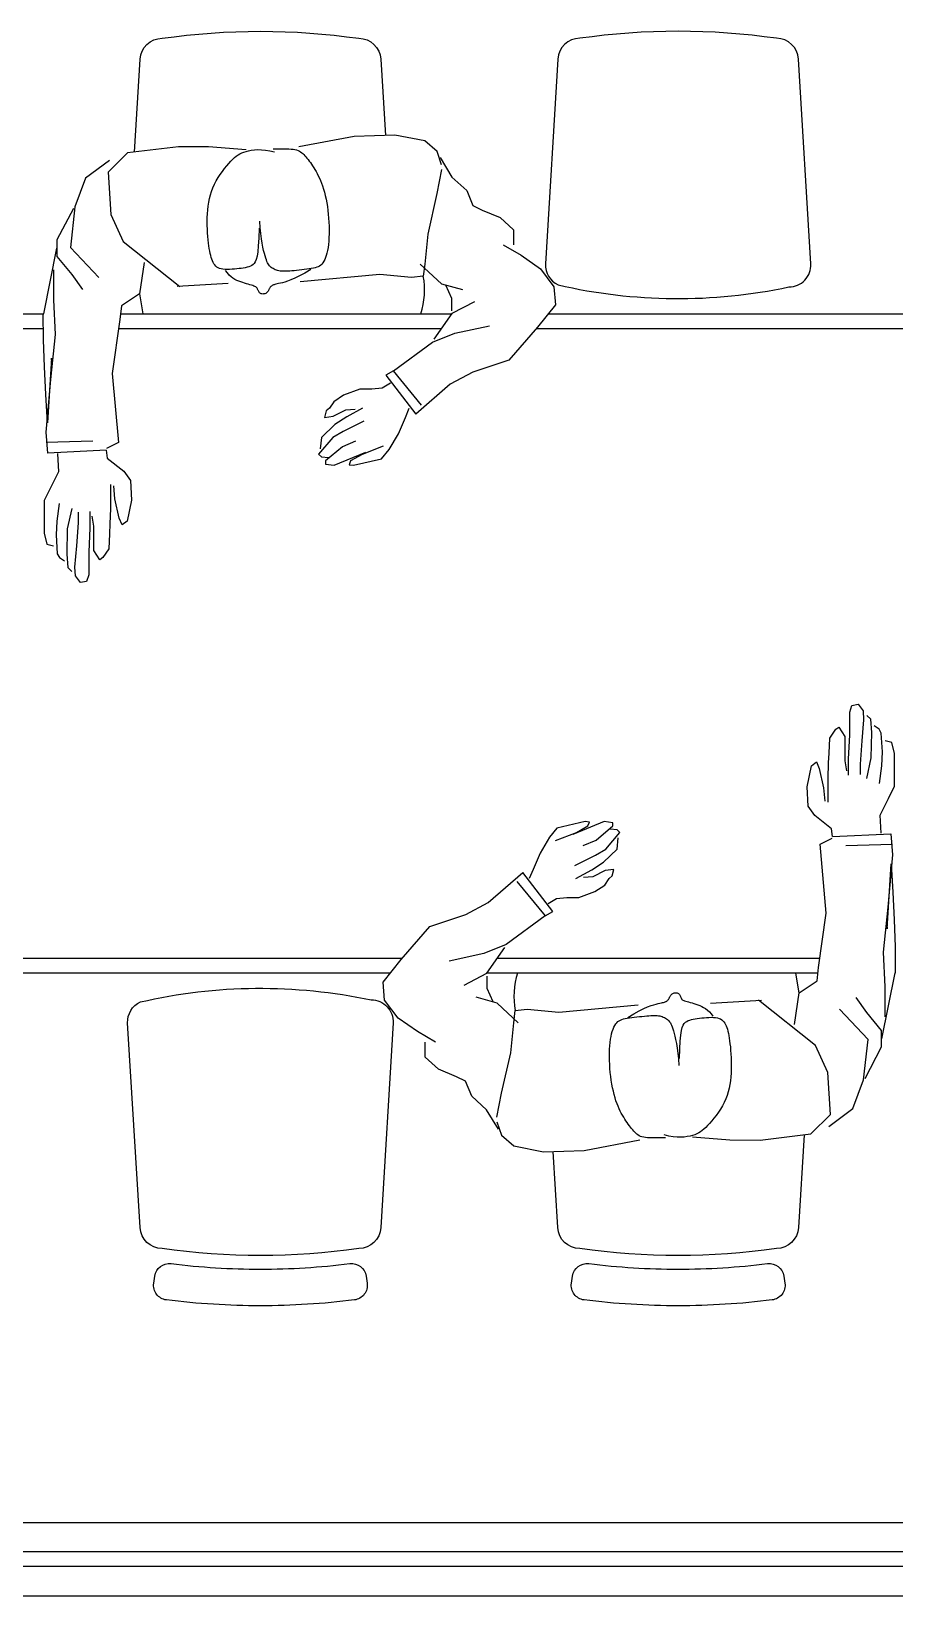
# Model space of a CAD drawing. Header units: millimetres. Extents: x 7034 to 7235, y -465 to -380.
# Drawn here: x 7092.106 to 7093.285, y -390.547 to -388.411 of the extents above; entities that cross this region are included whole.
import ezdxf

# ---------------------------------------------------------------- set-up
doc = ezdxf.new("R2010")
doc.units = ezdxf.units.MM
doc.header["$LTSCALE"] = 0.005
doc.layers.add('0-LAYOUT', color=250, linetype='Continuous', lineweight=25)
for name, color, linetype in [('ARQ_ESQUADRIA', 5, 'Continuous'), ('ARQ_MOBILIARIO 2', 252, 'Continuous'), ('JANELA', 10, 'Continuous')]:
    doc.layers.add(name, color=color, linetype=linetype)

msp = doc.modelspace()

# ---------------------------------------------------------------- linework, layer by layer
at = {"layer": '0-LAYOUT', "linetype": 'ByBlock'}
for points in [[(7092.2472, -388.5761), (7092.2549, -388.4494, -0.399285), (7092.2848, -388.4209, -0.071734), (7092.5533, -388.4209, -0.399285), (7092.5833, -388.4494), (7092.5896, -388.5534)], [(7093.161, -389.9177), (7093.1533, -390.0444, -0.399285), (7093.1234, -390.0728, -0.071734), (7092.8549, -390.0728, -0.399285), (7092.8249, -390.0444), (7092.8186, -389.9404)]]:
    msp.add_lwpolyline(points, format="xyb", dxfattribs=at)
for points in [[(7092.8549, -388.4209, 0.399285), (7092.8249, -388.4494), (7092.808, -388.7288, 0.305593), (7092.8253, -388.7575, 0.109362), (7093.1403, -388.7603, 0.429301), (7093.1703, -388.7288), (7093.1533, -388.4494, 0.399285), (7093.1234, -388.4209, 0.071734)], [(7092.2848, -390.0728, -0.399285), (7092.2549, -390.0444), (7092.2379, -389.765, -0.305593), (7092.2552, -389.7363, -0.109362), (7092.5702, -389.7335, -0.429301), (7092.6002, -389.765), (7092.5833, -390.0444, -0.399285), (7092.5533, -390.0728, -0.071734)], [(7092.4191, -390.1011, 0.030867), (7092.541, -390.0935, -0.408428), (7092.5633, -390.1105), (7092.5647, -390.1204, -0.419966), (7092.5474, -390.1431, -0.030916), (7092.4191, -390.1511, -0.030916), (7092.2908, -390.1431, -0.419966), (7092.2734, -390.1204), (7092.2749, -390.1105, -0.408428), (7092.2971, -390.0935, 0.030867)], [(7092.9891, -390.1011, 0.030867), (7093.1111, -390.0935, -0.408428), (7093.1333, -390.1105), (7093.1348, -390.1204, -0.419966), (7093.1174, -390.1431, -0.030916), (7092.9891, -390.1511, -0.030916), (7092.8608, -390.1431, -0.419966), (7092.8435, -390.1204), (7092.8449, -390.1105, -0.408428), (7092.8672, -390.0935, 0.030867)]]:
    msp.add_lwpolyline(points, format="xyb", close=True, dxfattribs=at)
for points in [[(7091.479, -388.9064), (7091.479, -388.8469), (7091.529, -388.7969), (7092.1233, -388.7969)], [(7092.2282, -388.7969), (7092.6802, -388.7969)], [(7092.8118, -388.7969), (7093.9125, -388.7969)], [(7091.4992, -388.9061), (7091.499, -388.8552), (7091.5373, -388.8169), (7092.123, -388.8169)], [(7092.2256, -388.8169), (7092.6662, -388.8169)], [(7092.7957, -388.8169), (7093.9209, -388.8169)], [(7092.6125, -389.6769), (7092.0575, -389.6769)], [(7093.1826, -389.6769), (7092.742, -389.6769)], [(7092.5964, -389.6969), (7092.0689, -389.6969)], [(7093.18, -389.6969), (7092.728, -389.6969)]]:
    msp.add_lwpolyline(points, dxfattribs=at)
at = {"layer": 'ARQ_ESQUADRIA'}
for p, q in [((7095.0493, -390.4869), (7090.7293, -390.4869)), ((7095.0493, -390.5069), (7090.7293, -390.5069))]:
    msp.add_line(p, q, dxfattribs=at)
at = {"layer": 'ARQ_MOBILIARIO 2', "linetype": 'Continuous'}
for p, q in [((7092.3073, -388.569), (7092.2379, -388.5772)), ((7092.3484, -388.569), (7092.3073, -388.569)), ((7092.3996, -388.5733), (7092.3484, -388.569)), ((7092.5471, -388.5549), (7092.4714, -388.5691)), ((7092.6027, -388.5529), (7092.5471, -388.5549)), ((7092.6435, -388.5609), (7092.6027, -388.5529)), ((7092.6601, -388.5755), (7092.6435, -388.5609)), ((7092.2133, -388.5875), (7092.1805, -388.612)), ((7092.2379, -388.5772), (7092.2112, -388.6037)), ((7092.3732, -388.595), (7092.3761, -388.5916)), ((7092.3761, -388.5916), (7092.3789, -388.5886)), ((7092.3789, -388.5886), (7092.3814, -388.586)), ((7092.3814, -388.586), (7092.3838, -388.5837)), ((7092.3838, -388.5837), (7092.3862, -388.5818)), ((7092.3862, -388.5818), (7092.3885, -388.58)), ((7092.3885, -388.58), (7092.3909, -388.5786)), ((7092.3909, -388.5786), (7092.3935, -388.5773)), ((7092.3935, -388.5773), (7092.3963, -388.5762)), ((7092.3963, -388.5762), (7092.3994, -388.5752)), ((7092.3994, -388.5752), (7092.4028, -388.5743)), ((7092.4028, -388.5743), (7092.4066, -388.5736)), ((7092.4066, -388.5736), (7092.4108, -388.573)), ((7092.4108, -388.573), (7092.4154, -388.5728)), ((7092.4154, -388.5728), (7092.4205, -388.5729)), ((7092.4205, -388.5729), (7092.426, -388.5734)), ((7092.426, -388.5734), (7092.4319, -388.5743)), ((7092.4319, -388.5743), (7092.4383, -388.5758)), ((7092.4365, -388.5718), (7092.4416, -388.5718)), ((7092.4416, -388.5718), (7092.4462, -388.5718)), ((7092.4462, -388.5718), (7092.4505, -388.5718)), ((7092.4505, -388.5718), (7092.4543, -388.5718)), ((7092.4543, -388.5718), (7092.4577, -388.5719)), ((7092.4577, -388.5719), (7092.4609, -388.5721)), ((7092.4609, -388.5721), (7092.4637, -388.5723)), ((7092.4637, -388.5723), (7092.4662, -388.5727)), ((7092.4662, -388.5727), (7092.4684, -388.5733)), ((7092.4684, -388.5733), (7092.4704, -388.574)), ((7092.4704, -388.574), (7092.4722, -388.5748)), ((7092.4722, -388.5748), (7092.4739, -388.5758)), ((7092.4739, -388.5758), (7092.4754, -388.577)), ((7092.4754, -388.577), (7092.4769, -388.5782)), ((7092.4769, -388.5782), (7092.4783, -388.5796)), ((7092.4783, -388.5796), (7092.4797, -388.5811)), ((7092.4797, -388.5811), (7092.4812, -388.5828)), ((7092.4812, -388.5828), (7092.4826, -388.5845)), ((7092.4826, -388.5845), (7092.4841, -388.5864)), ((7092.4841, -388.5864), (7092.4856, -388.5884)), ((7092.4856, -388.5884), (7092.4872, -388.5905)), ((7092.4872, -388.5905), (7092.4887, -388.5927)), ((7092.6663, -388.5937), (7092.6601, -388.5755)), ((7092.6642, -388.5837), (7092.6804, -388.6103)), ((7092.1805, -388.612), (7092.1659, -388.651)), ((7092.2112, -388.6037), (7092.215, -388.6613)), ((7092.3587, -388.6156), (7092.3614, -388.6111)), ((7092.3614, -388.6111), (7092.3642, -388.6067)), ((7092.3642, -388.6067), (7092.3672, -388.6026)), ((7092.3672, -388.6026), (7092.3702, -388.5986)), ((7092.3702, -388.5986), (7092.3732, -388.595)), ((7092.4887, -388.5927), (7092.4903, -388.595)), ((7092.4903, -388.595), (7092.4919, -388.5975)), ((7092.4919, -388.5975), (7092.4934, -388.6)), ((7092.4934, -388.6), (7092.495, -388.6026)), ((7092.495, -388.6026), (7092.4966, -388.6054)), ((7092.4966, -388.6054), (7092.4981, -388.6084)), ((7092.4981, -388.6084), (7092.4996, -388.6116)), ((7092.4996, -388.6116), (7092.5011, -388.6149)), ((7092.6663, -388.6), (7092.66, -388.6328)), ((7092.6804, -388.6103), (7092.7008, -388.6288)), ((7092.3496, -388.6397), (7092.3508, -388.6347)), ((7092.3508, -388.6347), (7092.3524, -388.6298)), ((7092.3524, -388.6298), (7092.3542, -388.625)), ((7092.3542, -388.625), (7092.3563, -388.6202)), ((7092.3563, -388.6202), (7092.3587, -388.6156)), ((7092.5011, -388.6149), (7092.5025, -388.6185)), ((7092.5025, -388.6185), (7092.5039, -388.6224)), ((7092.5039, -388.6224), (7092.5052, -388.6266)), ((7092.5052, -388.6266), (7092.5064, -388.6309)), ((7092.5064, -388.6309), (7092.5076, -388.6356)), ((7092.66, -388.6328), (7092.6476, -388.6881)), ((7092.7008, -388.6288), (7092.7091, -388.6493)), ((7092.1639, -388.653), (7092.1414, -388.696)), ((7092.1659, -388.651), (7092.1597, -388.7063)), ((7092.3468, -388.6603), (7092.3472, -388.655)), ((7092.3472, -388.655), (7092.3477, -388.6498)), ((7092.3477, -388.6498), (7092.3485, -388.6447)), ((7092.3485, -388.6447), (7092.3496, -388.6397)), ((7092.5076, -388.6356), (7092.5086, -388.6404)), ((7092.5086, -388.6404), (7092.5096, -388.6454)), ((7092.5096, -388.6454), (7092.5104, -388.6505)), ((7092.5104, -388.6505), (7092.5111, -388.6558)), ((7092.5111, -388.6558), (7092.5117, -388.6611)), ((7092.7091, -388.6493), (7092.7215, -388.6553)), ((7092.7215, -388.6553), (7092.7461, -388.6656)), ((7092.215, -388.6613), (7092.2316, -388.6981)), ((7092.3465, -388.6656), (7092.3468, -388.6603)), ((7092.3465, -388.6709), (7092.3465, -388.6656)), ((7092.3465, -388.6762), (7092.3465, -388.6709)), ((7092.3467, -388.6814), (7092.3465, -388.6762)), ((7092.4189, -388.6796), (7092.4182, -388.6707)), ((7092.5117, -388.6611), (7092.5122, -388.6665)), ((7092.5122, -388.6665), (7092.5125, -388.6719)), ((7092.5125, -388.6719), (7092.5127, -388.6773)), ((7092.5127, -388.6773), (7092.5128, -388.6826)), ((7092.7461, -388.6656), (7092.7644, -388.6821)), ((7092.1414, -388.696), (7092.1414, -388.7185)), ((7092.2316, -388.6981), (7092.3093, -388.7597)), ((7092.347, -388.6864), (7092.3467, -388.6814)), ((7092.3474, -388.6913), (7092.347, -388.6864)), ((7092.3478, -388.696), (7092.3474, -388.6913)), ((7092.3483, -388.7003), (7092.3478, -388.696)), ((7092.4169, -388.6935), (7092.4162, -388.7041)), ((7092.4175, -388.6802), (7092.4169, -388.6935)), ((7092.4197, -388.6875), (7092.4189, -388.6796)), ((7092.4206, -388.6945), (7092.4197, -388.6875)), ((7092.4215, -388.7006), (7092.4206, -388.6945)), ((7092.5123, -388.6977), (7092.5118, -388.7022)), ((7092.5126, -388.6929), (7092.5123, -388.6977)), ((7092.5128, -388.6878), (7092.5126, -388.6929)), ((7092.5128, -388.6826), (7092.5128, -388.6878)), ((7092.6476, -388.6881), (7092.6434, -388.7291)), ((7092.7644, -388.6821), (7092.7643, -388.7026)), ((7092.1233, -388.797), (7092.1414, -388.7073)), ((7092.1414, -388.7185), (7092.1617, -388.7431)), ((7092.1597, -388.7063), (7092.1987, -388.7473)), ((7092.3488, -388.7043), (7092.3483, -388.7003)), ((7092.3493, -388.708), (7092.3488, -388.7043)), ((7092.3499, -388.7115), (7092.3493, -388.708)), ((7092.3505, -388.7146), (7092.3499, -388.7115)), ((7092.3512, -388.7175), (7092.3505, -388.7146)), ((7092.3519, -388.7201), (7092.3512, -388.7175)), ((7092.3527, -388.7225), (7092.3519, -388.7201)), ((7092.4145, -388.7183), (7092.4134, -388.7228)), ((7092.4154, -388.7122), (7092.4145, -388.7183)), ((7092.4162, -388.7041), (7092.4154, -388.7122)), ((7092.4225, -388.7059), (7092.4215, -388.7006)), ((7092.4235, -388.7105), (7092.4225, -388.7059)), ((7092.4245, -388.7145), (7092.4235, -388.7105)), ((7092.4254, -388.7179), (7092.4245, -388.7145)), ((7092.4263, -388.7209), (7092.4254, -388.7179)), ((7092.5079, -388.7203), (7092.5068, -388.723)), ((7092.5089, -388.7173), (7092.5079, -388.7203)), ((7092.5098, -388.714), (7092.5089, -388.7173)), ((7092.5106, -388.7104), (7092.5098, -388.714)), ((7092.5113, -388.7064), (7092.5106, -388.7104)), ((7092.5118, -388.7022), (7092.5113, -388.7064)), ((7092.7502, -388.7026), (7092.7747, -388.7169)), ((7092.7747, -388.7169), (7092.8013, -388.7354)), ((7092.1372, -388.7781), (7092.1372, -388.737)), ((7092.2602, -388.7269), (7092.254, -388.7699)), ((7092.3536, -388.7248), (7092.3527, -388.7225)), ((7092.3545, -388.7268), (7092.3536, -388.7248)), ((7092.3555, -388.7286), (7092.3545, -388.7268)), ((7092.3567, -388.7303), (7092.3555, -388.7286)), ((7092.358, -388.7318), (7092.3567, -388.7303)), ((7092.3595, -388.7331), (7092.358, -388.7318)), ((7092.3612, -388.7341), (7092.3595, -388.7331)), ((7092.3632, -388.735), (7092.3612, -388.7341)), ((7092.3655, -388.7356), (7092.3632, -388.735)), ((7092.368, -388.7361), (7092.3655, -388.7356)), ((7092.3709, -388.7363), (7092.368, -388.7361)), ((7092.3739, -388.7364), (7092.3709, -388.7363)), ((7092.374, -388.7412), (7092.3715, -388.7379)), ((7092.377, -388.7364), (7092.3739, -388.7364)), ((7092.3765, -388.744), (7092.374, -388.7412)), ((7092.3803, -388.7362), (7092.377, -388.7364)), ((7092.3835, -388.736), (7092.3803, -388.7362)), ((7092.3868, -388.7357), (7092.3835, -388.736)), ((7092.3899, -388.7353), (7092.3868, -388.7357)), ((7092.3929, -388.735), (7092.3899, -388.7353)), ((7092.3957, -388.7345), (7092.3929, -388.735)), ((7092.3984, -388.7341), (7092.3957, -388.7345)), ((7092.4009, -388.7335), (7092.3984, -388.7341)), ((7092.4032, -388.7328), (7092.4009, -388.7335)), ((7092.4054, -388.7319), (7092.4032, -388.7328)), ((7092.4074, -388.7309), (7092.4054, -388.7319)), ((7092.4091, -388.7296), (7092.4074, -388.7309)), ((7092.4107, -388.7281), (7092.4091, -388.7296)), ((7092.4121, -388.7259), (7092.4107, -388.7281)), ((7092.4134, -388.7228), (7092.4121, -388.7259)), ((7092.4272, -388.7234), (7092.4263, -388.7209)), ((7092.428, -388.7255), (7092.4272, -388.7234)), ((7092.4289, -388.7274), (7092.428, -388.7255)), ((7092.4298, -388.7289), (7092.4289, -388.7274)), ((7092.4307, -388.7303), (7092.4298, -388.7289)), ((7092.4316, -388.7315), (7092.4307, -388.7303)), ((7092.4327, -388.7326), (7092.4316, -388.7315)), ((7092.4338, -388.7336), (7092.4327, -388.7326)), ((7092.4351, -388.7345), (7092.4338, -388.7336)), ((7092.4364, -388.7353), (7092.4351, -388.7345)), ((7092.4378, -388.7361), (7092.4364, -388.7353)), ((7092.4393, -388.7368), (7092.4378, -388.7361)), ((7092.4409, -388.7374), (7092.4393, -388.7368)), ((7092.4426, -388.7379), (7092.4409, -388.7374)), ((7092.4443, -388.7383), (7092.4426, -388.7379)), ((7092.446, -388.7386), (7092.4443, -388.7383)), ((7092.4479, -388.7388), (7092.446, -388.7386)), ((7092.4498, -388.7389), (7092.4479, -388.7388)), ((7092.4519, -388.7389), (7092.4498, -388.7389)), ((7092.4541, -388.7389), (7092.4519, -388.7389)), ((7092.4565, -388.7387), (7092.4541, -388.7389)), ((7092.4592, -388.7386), (7092.4565, -388.7387)), ((7092.4621, -388.7383), (7092.4592, -388.7386)), ((7092.4652, -388.7381), (7092.4621, -388.7383)), ((7092.4685, -388.7378), (7092.4652, -388.7381)), ((7092.4719, -388.7374), (7092.4685, -388.7378)), ((7092.4754, -388.737), (7092.4719, -388.7374)), ((7092.4795, -388.7413), (7092.4723, -388.7453)), ((7092.4789, -388.7366), (7092.4754, -388.737)), ((7092.4823, -388.7362), (7092.4789, -388.7366)), ((7092.4879, -388.7363), (7092.4795, -388.7413)), ((7092.4855, -388.7357), (7092.4823, -388.7362)), ((7092.4885, -388.7353), (7092.4855, -388.7357)), ((7092.4913, -388.7347), (7092.4885, -388.7353)), ((7092.4937, -388.7342), (7092.4913, -388.7347)), ((7092.4959, -388.7335), (7092.4937, -388.7342)), ((7092.4979, -388.7327), (7092.4959, -388.7335)), ((7092.4997, -388.7317), (7092.4979, -388.7327)), ((7092.5014, -388.7305), (7092.4997, -388.7317)), ((7092.5029, -388.7291), (7092.5014, -388.7305)), ((7092.5043, -388.7273), (7092.5029, -388.7291)), ((7092.5056, -388.7253), (7092.5043, -388.7273)), ((7092.5068, -388.723), (7092.5056, -388.7253)), ((7092.6372, -388.7291), (7092.6662, -388.7559)), ((7092.6434, -388.7291), (7092.6413, -388.7456)), ((7092.8013, -388.7354), (7092.8196, -388.76)), ((7092.1617, -388.7431), (7092.1762, -388.7636)), ((7092.3749, -388.7557), (7092.3055, -388.7597)), ((7092.379, -388.7464), (7092.3765, -388.744)), ((7092.3816, -388.7483), (7092.379, -388.7464)), ((7092.3843, -388.75), (7092.3816, -388.7483)), ((7092.3869, -388.7513), (7092.3843, -388.75)), ((7092.3896, -388.7525), (7092.3869, -388.7513)), ((7092.3922, -388.7535), (7092.3896, -388.7525)), ((7092.3949, -388.7544), (7092.3922, -388.7535)), ((7092.3975, -388.7553), (7092.3949, -388.7544)), ((7092.4001, -388.756), (7092.3975, -388.7553)), ((7092.4025, -388.7567), (7092.4001, -388.756)), ((7092.4048, -388.7573), (7092.4025, -388.7567)), ((7092.4068, -388.7579), (7092.4048, -388.7573)), ((7092.4087, -388.7585), (7092.4068, -388.7579)), ((7092.4103, -388.759), (7092.4087, -388.7585)), ((7092.4115, -388.7595), (7092.4103, -388.759)), ((7092.4126, -388.76), (7092.4115, -388.7595)), ((7092.4133, -388.7604), (7092.4126, -388.76)), ((7092.4139, -388.7609), (7092.4133, -388.7604)), ((7092.4144, -388.7615), (7092.4139, -388.7609)), ((7092.4147, -388.762), (7092.4144, -388.7615)), ((7092.415, -388.7627), (7092.4147, -388.762)), ((7092.4153, -388.7634), (7092.415, -388.7627)), ((7092.4311, -388.7629), (7092.4307, -388.7636)), ((7092.4315, -388.7622), (7092.4311, -388.7629)), ((7092.4319, -388.7615), (7092.4315, -388.7622)), ((7092.4324, -388.7608), (7092.4319, -388.7615)), ((7092.4329, -388.7602), (7092.4324, -388.7608)), ((7092.4334, -388.7597), (7092.4329, -388.7602)), ((7092.434, -388.7592), (7092.4334, -388.7597)), ((7092.4346, -388.7587), (7092.434, -388.7592)), ((7092.4353, -388.7582), (7092.4346, -388.7587)), ((7092.436, -388.7579), (7092.4353, -388.7582)), ((7092.4368, -388.7575), (7092.436, -388.7579)), ((7092.4378, -388.7572), (7092.4368, -388.7575)), ((7092.4389, -388.7568), (7092.4378, -388.7572)), ((7092.4403, -388.7565), (7092.4389, -388.7568)), ((7092.442, -388.7561), (7092.4403, -388.7565)), ((7092.4439, -388.7556), (7092.442, -388.7561)), ((7092.4463, -388.7551), (7092.4439, -388.7556)), ((7092.449, -388.7545), (7092.4463, -388.7551)), ((7092.4523, -388.7536), (7092.449, -388.7545)), ((7092.4561, -388.7525), (7092.4523, -388.7536)), ((7092.4607, -388.7508), (7092.4561, -388.7525)), ((7092.466, -388.7484), (7092.4607, -388.7508)), ((7092.4723, -388.7453), (7092.466, -388.7484)), ((7092.5819, -388.7433), (7092.4734, -388.7535)), ((7092.6251, -388.7476), (7092.5819, -388.7433)), ((7092.6413, -388.7456), (7092.6251, -388.7476)), ((7092.6662, -388.7559), (7092.6949, -388.7639)), ((7092.6803, -388.7762), (7092.6721, -388.7579)), ((7092.8196, -388.76), (7092.8216, -388.7845)), ((7092.1392, -388.8251), (7092.1372, -388.7781)), ((7092.254, -388.7699), (7092.2294, -388.7862)), ((7092.254, -388.7699), (7092.2585, -388.7969)), ((7092.4156, -388.7641), (7092.4153, -388.7634)), ((7092.4159, -388.765), (7092.4156, -388.7641)), ((7092.4163, -388.7658), (7092.4159, -388.765)), ((7092.4167, -388.7666), (7092.4163, -388.7658)), ((7092.4172, -388.7674), (7092.4167, -388.7666)), ((7092.4178, -388.7682), (7092.4172, -388.7674)), ((7092.4185, -388.7688), (7092.4178, -388.7682)), ((7092.4193, -388.7693), (7092.4185, -388.7688)), ((7092.4202, -388.7697), (7092.4193, -388.7693)), ((7092.4212, -388.7699), (7092.4202, -388.7697)), ((7092.4222, -388.77), (7092.4212, -388.7699)), ((7092.4233, -388.7699), (7092.4222, -388.77)), ((7092.4243, -388.7698), (7092.4233, -388.7699)), ((7092.4253, -388.7695), (7092.4243, -388.7698)), ((7092.4263, -388.7691), (7092.4253, -388.7695)), ((7092.4271, -388.7686), (7092.4263, -388.7691)), ((7092.4279, -388.768), (7092.4271, -388.7686)), ((7092.4285, -388.7674), (7092.4279, -388.768)), ((7092.4291, -388.7667), (7092.4285, -388.7674)), ((7092.4295, -388.7659), (7092.4291, -388.7667)), ((7092.43, -388.7652), (7092.4295, -388.7659)), ((7092.4304, -388.7644), (7092.43, -388.7652)), ((7092.4307, -388.7636), (7092.4304, -388.7644)), ((7092.6803, -388.7927), (7092.6803, -388.7762)), ((7092.7111, -388.7804), (7092.6803, -388.7967)), ((7092.2274, -388.8047), (7092.2169, -388.8785)), ((7092.2294, -388.7862), (7092.2274, -388.8047)), ((7092.6803, -388.7967), (7092.6558, -388.8317)), ((7092.8216, -388.7845), (7092.7971, -388.8153)), ((7092.133, -388.8867), (7092.1392, -388.8251)), ((7092.6537, -388.8357), (7092.6845, -388.8235)), ((7092.6845, -388.8235), (7092.7315, -388.8132)), ((7092.7971, -388.8153), (7092.758, -388.8603)), ((7092.6006, -388.8749), (7092.6537, -388.8357)), ((7092.758, -388.8603), (7092.709, -388.8768)), ((7092.1267, -388.9583), (7092.133, -388.8867)), ((7092.2169, -388.8785), (7092.2252, -388.9728)), ((7092.6005, -388.8747), (7092.5901, -388.8807)), ((7092.5901, -388.8807), (7092.6312, -388.934)), ((7092.6391, -388.9218), (7092.6005, -388.8747)), ((7092.709, -388.8768), (7092.6782, -388.893)), ((7092.5326, -388.908), (7092.5193, -388.9169)), ((7092.5549, -388.8999), (7092.5326, -388.908)), ((7092.5711, -388.8999), (7092.5549, -388.8999)), ((7092.5852, -388.8984), (7092.5711, -388.8999)), ((7092.5964, -388.8918), (7092.5852, -388.8984)), ((7092.6782, -388.893), (7092.6312, -388.934)), ((7092.5089, -388.9295), (7092.5067, -388.9384)), ((7092.5133, -388.9258), (7092.5089, -388.9295)), ((7092.5193, -388.9169), (7092.5133, -388.9258)), ((7092.5185, -388.9369), (7092.5355, -388.9281)), ((7092.5355, -388.9281), (7092.5482, -388.9273)), ((7092.5585, -388.9259), (7092.537, -388.9377)), ((7092.6171, -388.9384), (7092.6222, -388.9259)), ((7092.5208, -388.948), (7092.5022, -388.9658)), ((7092.5067, -388.9384), (7092.5185, -388.9369)), ((7092.537, -388.9377), (7092.5208, -388.948)), ((7092.56, -388.9436), (7092.5318, -388.9577)), ((7092.6074, -388.9607), (7092.6171, -388.9384)), ((7092.1288, -388.987), (7092.1267, -388.9583)), ((7092.1903, -388.9708), (7092.1267, -388.9728)), ((7092.2252, -388.9728), (7092.2089, -388.9808)), ((7092.5178, -388.9658), (7092.4985, -388.9887)), ((7092.5022, -388.9658), (7092.5007, -388.9814)), ((7092.5318, -388.9577), (7092.5178, -388.9658)), ((7092.5489, -388.971), (7092.5311, -388.9784)), ((7092.5948, -388.9822), (7092.6074, -388.9607)), ((7092.2084, -388.9832), (7092.1288, -388.987)), ((7092.142, -388.9877), (7092.1435, -389.0126)), ((7092.2084, -388.9832), (7092.21, -388.9938)), ((7092.21, -388.9938), (7092.2326, -389.0119)), ((7092.4985, -388.9887), (7092.5022, -388.9924)), ((7092.5022, -388.9924), (7092.5119, -388.9932)), ((7092.5311, -388.9784), (7092.5081, -388.9977)), ((7092.5081, -388.9977), (7092.5081, -389.0021)), ((7092.5199, -389.0036), (7092.563, -388.9858)), ((7092.5422, -388.9977), (7092.54, -389.0029)), ((7092.5578, -388.9888), (7092.5422, -388.9977)), ((7092.5459, -389.0036), (7092.5844, -388.9948)), ((7092.5866, -388.9777), (7092.5578, -388.9888)), ((7092.5844, -388.9948), (7092.5948, -388.9822)), ((7092.1435, -389.0126), (7092.1322, -389.0353)), ((7092.2326, -389.0119), (7092.2417, -389.0247)), ((7092.5081, -389.0021), (7092.5199, -389.0036)), ((7092.54, -389.0029), (7092.5459, -389.0036)), ((7092.1322, -389.0353), (7092.1238, -389.0519)), ((7092.2144, -389.03), (7092.2144, -389.0625)), ((7092.2205, -389.0497), (7092.219, -389.0316)), ((7092.2417, -389.0247), (7092.2432, -389.0512)), ((7092.1238, -389.0519), (7092.1238, -389.0964)), ((7092.1442, -389.0557), (7092.1411, -389.0799)), ((7092.2265, -389.0761), (7092.2205, -389.0497)), ((7092.2432, -389.0512), (7092.2371, -389.0799)), ((7092.1411, -389.0799), (7092.1404, -389.0987)), ((7092.1616, -389.0625), (7092.1555, -389.0904)), ((7092.1684, -389.1138), (7092.1706, -389.0822)), ((7092.1706, -389.0822), (7092.1706, -389.0678)), ((7092.1865, -389.067), (7092.1865, -389.0889)), ((7092.1918, -389.0867), (7092.1895, -389.0731)), ((7092.2144, -389.0625), (7092.2137, -389.0837)), ((7092.2303, -389.0852), (7092.2265, -389.0761)), ((7092.2371, -389.0799), (7092.2303, -389.0852)), ((7092.1238, -389.0964), (7092.1275, -389.1115)), ((7092.1404, -389.0987), (7092.1419, -389.1244)), ((7092.1555, -389.0904), (7092.1547, -389.1251)), ((7092.1865, -389.0889), (7092.1849, -389.1222)), ((7092.1918, -389.1048), (7092.1918, -389.0867)), ((7092.2129, -389.0973), (7092.2121, -389.1176)), ((7092.2137, -389.0837), (7092.2129, -389.0973)), ((7092.1275, -389.1115), (7092.1366, -389.1138)), ((7092.1419, -389.1244), (7092.1449, -389.1297)), ((7092.1547, -389.1251), (7092.1562, -389.1433)), ((7092.166, -389.1426), (7092.1684, -389.1138)), ((7092.1849, -389.1222), (7092.1849, -389.1531)), ((7092.1917, -389.1199), (7092.1918, -389.1048)), ((7092.2, -389.1328), (7092.1917, -389.1199)), ((7092.2121, -389.1176), (7092.2039, -389.1297)), ((7092.1449, -389.1297), (7092.1517, -389.1342)), ((7092.1562, -389.1433), (7092.1615, -389.1486)), ((7092.1668, -389.1546), (7092.166, -389.1426)), ((7092.2039, -389.1297), (7092.2, -389.1328)), ((7092.1736, -389.1637), (7092.1668, -389.1546)), ((7092.1819, -389.1622), (7092.1736, -389.1637)), ((7092.1849, -389.1531), (7092.1819, -389.1622)), ((7093.2233, -389.3406), (7093.2263, -389.3316)), ((7093.2263, -389.3316), (7093.2346, -389.33)), ((7093.2346, -389.33), (7093.2415, -389.3391)), ((7093.2415, -389.3391), (7093.2422, -389.3512)), ((7093.2043, -389.364), (7093.2082, -389.361)), ((7093.2082, -389.361), (7093.2165, -389.3739)), ((7093.2233, -389.3716), (7093.2233, -389.3406)), ((7093.2422, -389.3512), (7093.2398, -389.3799)), ((7093.252, -389.3505), (7093.2467, -389.3452)), ((7093.2535, -389.3686), (7093.252, -389.3505)), ((7093.2633, -389.3641), (7093.2565, -389.3595)), ((7093.1953, -389.3965), (7093.1961, -389.3761)), ((7093.1961, -389.3761), (7093.2043, -389.364)), ((7093.2165, -389.3739), (7093.2165, -389.389)), ((7093.2217, -389.4048), (7093.2233, -389.3716)), ((7093.2398, -389.3799), (7093.2376, -389.4116)), ((7093.2527, -389.4033), (7093.2535, -389.3686)), ((7093.2663, -389.3693), (7093.2633, -389.3641)), ((7093.2678, -389.395), (7093.2663, -389.3693)), ((7093.2807, -389.3822), (7093.2716, -389.3799)), ((7093.2845, -389.3973), (7093.2807, -389.3822)), ((7093.1945, -389.4101), (7093.1953, -389.3965)), ((7093.2165, -389.389), (7093.2164, -389.4071)), ((7093.2466, -389.4313), (7093.2527, -389.4033)), ((7093.2671, -389.4139), (7093.2678, -389.395)), ((7093.2844, -389.4419), (7093.2845, -389.3973)), ((7093.165, -389.4425), (7093.1711, -389.4138)), ((7093.1711, -389.4138), (7093.1779, -389.4086)), ((7093.1779, -389.4086), (7093.1817, -389.4176)), ((7093.1817, -389.4176), (7093.1877, -389.4441)), ((7093.1938, -389.4312), (7093.1945, -389.4101)), ((7093.2164, -389.4071), (7093.2187, -389.4207)), ((7093.2217, -389.4268), (7093.2217, -389.4048)), ((7093.2376, -389.4116), (7093.2376, -389.426)), ((7093.264, -389.4381), (7093.2671, -389.4139)), ((7093.1666, -389.469), (7093.165, -389.4425)), ((7093.1877, -389.4441), (7093.1892, -389.4622)), ((7093.1938, -389.4638), (7093.1938, -389.4312)), ((7093.2761, -389.4585), (7093.2844, -389.4419)), ((7093.2647, -389.4812), (7093.2761, -389.4585)), ((7093.1756, -389.4818), (7093.1666, -389.469)), ((7093.1982, -389.5), (7093.1756, -389.4818)), ((7093.2662, -389.5061), (7093.2647, -389.4812)), ((7092.8238, -389.499), (7092.8134, -389.5116)), ((7092.8216, -389.516), (7092.8504, -389.505)), ((7092.8623, -389.4902), (7092.8238, -389.499)), ((7092.8883, -389.4902), (7092.8452, -389.5079)), ((7092.8504, -389.505), (7092.866, -389.4961)), ((7092.8682, -389.4909), (7092.8623, -389.4902)), ((7092.866, -389.4961), (7092.8682, -389.4909)), ((7092.8771, -389.5153), (7092.9001, -389.4961)), ((7092.9001, -389.4917), (7092.8883, -389.4902)), ((7092.8904, -389.5279), (7092.9097, -389.505)), ((7092.906, -389.5013), (7092.8963, -389.5005)), ((7092.9001, -389.4961), (7092.9001, -389.4917)), ((7092.9097, -389.505), (7092.906, -389.5013)), ((7093.1998, -389.5106), (7093.1982, -389.5)), ((7093.1998, -389.5106), (7093.2794, -389.5067)), ((7093.2794, -389.5067), (7093.2815, -389.5355)), ((7092.8134, -389.5116), (7092.8008, -389.5331)), ((7092.8593, -389.5228), (7092.8771, -389.5153)), ((7092.8764, -389.5361), (7092.8904, -389.5279)), ((7092.8874, -389.5457), (7092.906, -389.5279)), ((7092.906, -389.5279), (7092.9075, -389.5124)), ((7093.183, -389.5209), (7093.1993, -389.5129)), ((7093.1913, -389.6153), (7093.183, -389.5209)), ((7093.2179, -389.5229), (7093.2815, -389.521)), ((7092.8008, -389.5331), (7092.7911, -389.5553)), ((7092.8482, -389.5501), (7092.8764, -389.5361)), ((7092.8712, -389.5561), (7092.8874, -389.5457)), ((7093.2815, -389.5355), (7093.2752, -389.6071)), ((7092.73, -389.6007), (7092.777, -389.5597)), ((7092.7691, -389.572), (7092.8077, -389.619)), ((7092.8181, -389.613), (7092.777, -389.5597)), ((7092.7911, -389.5553), (7092.786, -389.5679)), ((7092.8497, -389.5679), (7092.8712, -389.5561)), ((7092.8727, -389.5657), (7092.86, -389.5665)), ((7092.8897, -389.5569), (7092.8727, -389.5657)), ((7092.8889, -389.5768), (7092.8949, -389.5679)), ((7092.9015, -389.5554), (7092.8897, -389.5569)), ((7092.8949, -389.5679), (7092.8993, -389.5642)), ((7092.8993, -389.5642), (7092.9015, -389.5554)), ((7092.8118, -389.602), (7092.823, -389.5953)), ((7092.823, -389.5953), (7092.8371, -389.5938)), ((7092.8371, -389.5938), (7092.8534, -389.5939)), ((7092.8534, -389.5939), (7092.8756, -389.5857)), ((7092.8756, -389.5857), (7092.8889, -389.5768)), ((7092.6502, -389.6335), (7092.6993, -389.617)), ((7092.6993, -389.617), (7092.73, -389.6007)), ((7092.8077, -389.619), (7092.8181, -389.613)), ((7093.1809, -389.6891), (7093.1913, -389.6153)), ((7093.2752, -389.6071), (7093.269, -389.6686)), ((7092.6111, -389.6785), (7092.6502, -389.6335)), ((7092.8076, -389.6189), (7092.7545, -389.658)), ((7092.7545, -389.658), (7092.7238, -389.6703)), ((7092.5866, -389.7092), (7092.6111, -389.6785)), ((7092.7238, -389.6703), (7092.6768, -389.6805)), ((7092.7279, -389.6971), (7092.7524, -389.6621)), ((7093.269, -389.6686), (7093.271, -389.7157)), ((7092.6971, -389.7133), (7092.7279, -389.6971)), ((7092.7279, -389.7011), (7092.7279, -389.7176)), ((7093.1542, -389.7239), (7093.1498, -389.6969)), ((7093.1788, -389.7076), (7093.1809, -389.6891)), ((7093.2849, -389.6968), (7093.2668, -389.7865)), ((7092.5886, -389.7338), (7092.5866, -389.7092)), ((7092.7279, -389.7176), (7092.7362, -389.7359)), ((7092.9829, -389.7243), (7092.9839, -389.724)), ((7092.9839, -389.724), (7092.9849, -389.7238)), ((7092.9849, -389.7238), (7092.986, -389.7238)), ((7092.986, -389.7238), (7092.987, -389.7238)), ((7092.987, -389.7238), (7092.988, -389.7241)), ((7092.988, -389.7241), (7092.9889, -389.7244)), ((7093.148, -389.7669), (7093.1542, -389.7239)), ((7093.1542, -389.7239), (7093.1788, -389.7076)), ((7093.271, -389.7157), (7093.271, -389.7567)), ((7092.6069, -389.7583), (7092.5886, -389.7338)), ((7092.742, -389.7379), (7092.7134, -389.7298)), ((7092.771, -389.7647), (7092.742, -389.7379)), ((7092.8263, -389.7504), (7092.9348, -389.7402)), ((7092.9359, -389.7484), (7092.9422, -389.7453)), ((7092.9422, -389.7453), (7092.9475, -389.743)), ((7092.9475, -389.743), (7092.9521, -389.7413)), ((7092.9521, -389.7413), (7092.9559, -389.7401)), ((7092.9559, -389.7401), (7092.9592, -389.7393)), ((7092.9592, -389.7393), (7092.9619, -389.7386)), ((7092.9619, -389.7386), (7092.9643, -389.7381)), ((7092.9643, -389.7381), (7092.9662, -389.7377)), ((7092.9662, -389.7377), (7092.9679, -389.7373)), ((7092.9679, -389.7373), (7092.9693, -389.7369)), ((7092.9693, -389.7369), (7092.9704, -389.7366)), ((7092.9704, -389.7366), (7092.9714, -389.7362)), ((7092.9714, -389.7362), (7092.9722, -389.7359)), ((7092.9722, -389.7359), (7092.9729, -389.7355)), ((7092.9729, -389.7355), (7092.9736, -389.7351)), ((7092.9736, -389.7351), (7092.9742, -389.7346)), ((7092.9742, -389.7346), (7092.9748, -389.7341)), ((7092.9748, -389.7341), (7092.9753, -389.7335)), ((7092.9753, -389.7335), (7092.9758, -389.7329)), ((7092.9758, -389.7329), (7092.9763, -389.7323)), ((7092.9763, -389.7323), (7092.9767, -389.7316)), ((7092.9767, -389.7316), (7092.9771, -389.7309)), ((7092.9771, -389.7309), (7092.9775, -389.7301)), ((7092.9775, -389.7301), (7092.9779, -389.7294)), ((7092.9779, -389.7294), (7092.9782, -389.7286)), ((7092.9782, -389.7286), (7092.9787, -389.7278)), ((7092.9787, -389.7278), (7092.9792, -389.7271)), ((7092.9792, -389.7271), (7092.9797, -389.7264)), ((7092.9797, -389.7264), (7092.9803, -389.7257)), ((7092.9803, -389.7257), (7092.9811, -389.7252)), ((7092.9811, -389.7252), (7092.9819, -389.7247)), ((7092.9819, -389.7247), (7092.9829, -389.7243)), ((7092.9889, -389.7244), (7092.9897, -389.7249)), ((7092.9897, -389.7249), (7092.9904, -389.7256)), ((7092.9904, -389.7256), (7092.991, -389.7263)), ((7092.991, -389.7263), (7092.9915, -389.7271)), ((7092.9915, -389.7271), (7092.9919, -389.7279)), ((7092.9919, -389.7279), (7092.9923, -389.7288)), ((7092.9923, -389.7288), (7092.9926, -389.7296)), ((7092.9926, -389.7296), (7092.9929, -389.7304)), ((7092.9929, -389.7304), (7092.9932, -389.7311)), ((7092.9932, -389.7311), (7092.9935, -389.7317)), ((7092.9935, -389.7317), (7092.9938, -389.7323)), ((7092.9938, -389.7323), (7092.9943, -389.7328)), ((7092.9943, -389.7328), (7092.9949, -389.7333)), ((7092.9949, -389.7333), (7092.9957, -389.7338)), ((7092.9957, -389.7338), (7092.9967, -389.7343)), ((7092.9967, -389.7343), (7092.9979, -389.7348)), ((7092.9979, -389.7348), (7092.9995, -389.7353)), ((7092.9995, -389.7353), (7093.0014, -389.7358)), ((7093.0014, -389.7358), (7093.0034, -389.7364)), ((7093.0034, -389.7364), (7093.0057, -389.7371)), ((7093.0057, -389.7371), (7093.0082, -389.7377)), ((7093.0082, -389.7377), (7093.0107, -389.7385)), ((7093.0107, -389.7385), (7093.0133, -389.7393)), ((7093.0133, -389.7393), (7093.016, -389.7402)), ((7093.016, -389.7402), (7093.0187, -389.7413)), ((7093.0187, -389.7413), (7093.0213, -389.7424)), ((7093.0213, -389.7424), (7093.0239, -389.7438)), ((7093.0239, -389.7438), (7093.0266, -389.7454)), ((7093.0266, -389.7454), (7093.0292, -389.7474)), ((7093.0333, -389.738), (7093.1027, -389.7341)), ((7093.1766, -389.7957), (7093.0989, -389.7341)), ((7093.2465, -389.7507), (7093.232, -389.7302)), ((7092.6335, -389.7768), (7092.6069, -389.7583)), ((7092.7606, -389.8057), (7092.7648, -389.7647)), ((7092.7648, -389.7647), (7092.7669, -389.7481)), ((7092.7669, -389.7481), (7092.7831, -389.7461)), ((7092.7831, -389.7461), (7092.8263, -389.7504)), ((7092.9026, -389.7684), (7092.9039, -389.7664)), ((7092.9039, -389.7664), (7092.9053, -389.7647)), ((7092.9053, -389.7647), (7092.9068, -389.7632)), ((7092.9068, -389.7632), (7092.9085, -389.7621)), ((7092.9085, -389.7621), (7092.9103, -389.7611)), ((7092.9103, -389.7611), (7092.9123, -389.7603)), ((7092.9123, -389.7603), (7092.9145, -389.7596)), ((7092.9145, -389.7596), (7092.9169, -389.759)), ((7092.9169, -389.759), (7092.9197, -389.7585)), ((7092.9197, -389.7585), (7092.9227, -389.758)), ((7092.9203, -389.7575), (7092.9287, -389.7524)), ((7092.9227, -389.758), (7092.9259, -389.7575)), ((7092.9259, -389.7575), (7092.9293, -389.7571)), ((7092.9287, -389.7524), (7092.9359, -389.7484)), ((7092.9293, -389.7571), (7092.9328, -389.7567)), ((7092.9328, -389.7567), (7092.9363, -389.7563)), ((7092.9363, -389.7563), (7092.9397, -389.756)), ((7092.9397, -389.756), (7092.943, -389.7557)), ((7092.943, -389.7557), (7092.9462, -389.7554)), ((7092.9462, -389.7554), (7092.949, -389.7552)), ((7092.949, -389.7552), (7092.9517, -389.755)), ((7092.9517, -389.755), (7092.9541, -389.7549)), ((7092.9541, -389.7549), (7092.9563, -389.7548)), ((7092.9563, -389.7548), (7092.9584, -389.7549)), ((7092.9584, -389.7549), (7092.9604, -389.755)), ((7092.9604, -389.755), (7092.9622, -389.7551)), ((7092.9622, -389.7551), (7092.964, -389.7554)), ((7092.964, -389.7554), (7092.9657, -389.7558)), ((7092.9657, -389.7558), (7092.9673, -389.7563)), ((7092.9673, -389.7563), (7092.9689, -389.7569)), ((7092.9689, -389.7569), (7092.9704, -389.7576)), ((7092.9704, -389.7576), (7092.9718, -389.7584)), ((7092.9718, -389.7584), (7092.9731, -389.7593)), ((7092.9731, -389.7593), (7092.9744, -389.7602)), ((7092.9744, -389.7602), (7092.9755, -389.7612)), ((7092.9755, -389.7612), (7092.9766, -389.7623)), ((7092.9766, -389.7623), (7092.9775, -389.7635)), ((7092.9775, -389.7635), (7092.9785, -389.7648)), ((7092.9785, -389.7648), (7092.9793, -389.7664)), ((7092.9793, -389.7664), (7092.9802, -389.7682)), ((7092.9961, -389.7678), (7092.9975, -389.7657)), ((7092.9975, -389.7657), (7092.9991, -389.7641)), ((7092.9991, -389.7641), (7093.0009, -389.7629)), ((7093.0009, -389.7629), (7093.0028, -389.7618)), ((7093.0028, -389.7618), (7093.005, -389.761)), ((7093.005, -389.761), (7093.0073, -389.7603)), ((7093.0073, -389.7603), (7093.0098, -389.7597)), ((7093.0098, -389.7597), (7093.0125, -389.7592)), ((7093.0125, -389.7592), (7093.0153, -389.7588)), ((7093.0153, -389.7588), (7093.0183, -389.7584)), ((7093.0183, -389.7584), (7093.0214, -389.7581)), ((7093.0214, -389.7581), (7093.0247, -389.7578)), ((7093.0247, -389.7578), (7093.0279, -389.7575)), ((7093.0279, -389.7575), (7093.0312, -389.7574)), ((7093.0292, -389.7474), (7093.0317, -389.7497)), ((7093.0312, -389.7574), (7093.0343, -389.7573)), ((7093.0317, -389.7497), (7093.0343, -389.7525)), ((7093.0343, -389.7525), (7093.0367, -389.7558)), ((7093.0343, -389.7573), (7093.0373, -389.7574)), ((7093.0373, -389.7574), (7093.0402, -389.7577)), ((7093.0402, -389.7577), (7093.0427, -389.7581)), ((7093.0427, -389.7581), (7093.045, -389.7588)), ((7093.045, -389.7588), (7093.047, -389.7596)), ((7093.047, -389.7596), (7093.0487, -389.7607)), ((7093.0487, -389.7607), (7093.0502, -389.762)), ((7093.0502, -389.762), (7093.0515, -389.7634)), ((7093.0515, -389.7634), (7093.0527, -389.7651)), ((7093.0527, -389.7651), (7093.0537, -389.767)), ((7093.2485, -389.7875), (7093.2095, -389.7464)), ((7093.2668, -389.7752), (7093.2465, -389.7507)), ((7092.658, -389.7911), (7092.6335, -389.7768)), ((7092.8964, -389.7916), (7092.8969, -389.7873)), ((7092.8969, -389.7873), (7092.8976, -389.7834)), ((7092.8976, -389.7834), (7092.8984, -389.7798)), ((7092.8984, -389.7798), (7092.8993, -389.7765)), ((7092.8993, -389.7765), (7092.9003, -389.7735)), ((7092.9003, -389.7735), (7092.9014, -389.7708)), ((7092.9014, -389.7708), (7092.9026, -389.7684)), ((7092.9802, -389.7682), (7092.981, -389.7704)), ((7092.981, -389.7704), (7092.9819, -389.7729)), ((7092.9819, -389.7729), (7092.9828, -389.7758)), ((7092.9828, -389.7758), (7092.9837, -389.7793)), ((7092.9837, -389.7793), (7092.9847, -389.7832)), ((7092.9847, -389.7832), (7092.9857, -389.7878)), ((7092.9857, -389.7878), (7092.9867, -389.7932)), ((7092.992, -389.7897), (7092.9928, -389.7815)), ((7092.9928, -389.7815), (7092.9938, -389.7754)), ((7092.9938, -389.7754), (7092.9948, -389.771)), ((7092.9948, -389.771), (7092.9961, -389.7678)), ((7093.0537, -389.767), (7093.0546, -389.769)), ((7093.0546, -389.769), (7093.0555, -389.7712)), ((7093.0555, -389.7712), (7093.0563, -389.7736)), ((7093.0563, -389.7736), (7093.057, -389.7763)), ((7093.057, -389.7763), (7093.0577, -389.7792)), ((7093.0577, -389.7792), (7093.0583, -389.7823)), ((7093.0583, -389.7823), (7093.0589, -389.7857)), ((7093.0589, -389.7857), (7093.0594, -389.7894)), ((7093.2423, -389.8428), (7093.2485, -389.7875)), ((7093.2668, -389.7977), (7093.2668, -389.7752)), ((7092.6439, -389.8116), (7092.6439, -389.7911)), ((7092.7482, -389.861), (7092.7606, -389.8057)), ((7092.8954, -389.8059), (7092.8956, -389.8009)), ((7092.8954, -389.8111), (7092.8954, -389.8059)), ((7092.8956, -389.8009), (7092.8959, -389.7961)), ((7092.8959, -389.7961), (7092.8964, -389.7916)), ((7092.9867, -389.7932), (7092.9876, -389.7993)), ((7092.9876, -389.7993), (7092.9885, -389.8062)), ((7092.9885, -389.8062), (7092.9894, -389.8142)), ((7092.9908, -389.8136), (7092.9913, -389.8003)), ((7092.9913, -389.8003), (7092.992, -389.7897)), ((7093.0594, -389.7894), (7093.0599, -389.7934)), ((7093.0599, -389.7934), (7093.0604, -389.7978)), ((7093.0604, -389.7978), (7093.0608, -389.8024)), ((7093.0608, -389.8024), (7093.0612, -389.8073)), ((7093.0612, -389.8073), (7093.0615, -389.8124)), ((7093.1932, -389.8325), (7093.1766, -389.7957)), ((7093.2443, -389.8408), (7093.2668, -389.7977)), ((7092.6622, -389.8282), (7092.6439, -389.8116)), ((7092.6867, -389.8384), (7092.6622, -389.8282)), ((7092.8955, -389.8164), (7092.8954, -389.8111)), ((7092.8957, -389.8218), (7092.8955, -389.8164)), ((7092.896, -389.8272), (7092.8957, -389.8218)), ((7092.8965, -389.8326), (7092.896, -389.8272)), ((7092.9894, -389.8142), (7092.9901, -389.8231)), ((7093.0615, -389.8124), (7093.0617, -389.8176)), ((7093.0617, -389.8282), (7093.0615, -389.8335)), ((7093.0617, -389.8176), (7093.0617, -389.8229)), ((7093.0617, -389.8229), (7093.0617, -389.8282)), ((7092.6991, -389.8444), (7092.6867, -389.8384)), ((7092.7074, -389.865), (7092.6991, -389.8444)), ((7092.8971, -389.838), (7092.8965, -389.8326)), ((7092.8978, -389.8432), (7092.8971, -389.838)), ((7092.8986, -389.8484), (7092.8978, -389.8432)), ((7092.8996, -389.8534), (7092.8986, -389.8484)), ((7093.0597, -389.849), (7093.0587, -389.8541)), ((7093.0605, -389.8439), (7093.0597, -389.849)), ((7093.0611, -389.8387), (7093.0605, -389.8439)), ((7093.0615, -389.8335), (7093.0611, -389.8387)), ((7093.197, -389.89), (7093.1932, -389.8325)), ((7093.2277, -389.8818), (7093.2423, -389.8428)), ((7092.7278, -389.8835), (7092.7074, -389.865)), ((7092.7419, -389.8938), (7092.7482, -389.861)), ((7092.9007, -389.8582), (7092.8996, -389.8534)), ((7092.9018, -389.8628), (7092.9007, -389.8582)), ((7092.903, -389.8672), (7092.9018, -389.8628)), ((7092.9043, -389.8713), (7092.903, -389.8672)), ((7092.9057, -389.8752), (7092.9043, -389.8713)), ((7093.0519, -389.8735), (7093.0495, -389.8782)), ((7093.054, -389.8688), (7093.0519, -389.8735)), ((7093.0559, -389.864), (7093.054, -389.8688)), ((7093.0574, -389.8591), (7093.0559, -389.864)), ((7093.0587, -389.8541), (7093.0574, -389.8591)), ((7092.744, -389.91), (7092.7278, -389.8835)), ((7092.9071, -389.8788), (7092.9057, -389.8752)), ((7092.9086, -389.8822), (7092.9071, -389.8788)), ((7092.9101, -389.8853), (7092.9086, -389.8822)), ((7092.9116, -389.8883), (7092.9101, -389.8853)), ((7092.9132, -389.8911), (7092.9116, -389.8883)), ((7092.9148, -389.8938), (7092.9132, -389.8911)), ((7092.9164, -389.8963), (7092.9148, -389.8938)), ((7093.041, -389.8912), (7093.038, -389.8951)), ((7093.044, -389.887), (7093.041, -389.8912)), ((7093.0468, -389.8827), (7093.044, -389.887)), ((7093.0495, -389.8782), (7093.0468, -389.8827)), ((7093.1704, -389.9165), (7093.197, -389.89)), ((7093.1949, -389.9063), (7093.2277, -389.8818)), ((7092.7419, -389.9), (7092.7481, -389.9183)), ((7092.9179, -389.8987), (7092.9164, -389.8963)), ((7092.9195, -389.901), (7092.9179, -389.8987)), ((7092.921, -389.9032), (7092.9195, -389.901)), ((7092.9226, -389.9053), (7092.921, -389.9032)), ((7092.9241, -389.9073), (7092.9226, -389.9053)), ((7092.9256, -389.9092), (7092.9241, -389.9073)), ((7092.9271, -389.911), (7092.9256, -389.9092)), ((7092.9285, -389.9126), (7092.9271, -389.911)), ((7092.9299, -389.9141), (7092.9285, -389.9126)), ((7092.9313, -389.9155), (7092.9299, -389.9141)), ((7092.9328, -389.9168), (7092.9313, -389.9155)), ((7093.0173, -389.9152), (7093.0147, -389.9164)), ((7093.0197, -389.9137), (7093.0173, -389.9152)), ((7093.022, -389.912), (7093.0197, -389.9137)), ((7093.0244, -389.91), (7093.022, -389.912)), ((7093.0268, -389.9077), (7093.0244, -389.91)), ((7093.0293, -389.9051), (7093.0268, -389.9077)), ((7093.0321, -389.9021), (7093.0293, -389.9051)), ((7093.035, -389.8988), (7093.0321, -389.9021)), ((7093.038, -389.8951), (7093.035, -389.8988)), ((7092.7481, -389.9183), (7092.7647, -389.9328)), ((7092.7647, -389.9328), (7092.8055, -389.9409)), ((7092.8611, -389.9389), (7092.9368, -389.9247)), ((7092.9343, -389.9179), (7092.9328, -389.9168)), ((7092.936, -389.9189), (7092.9343, -389.9179)), ((7092.9378, -389.9198), (7092.936, -389.9189)), ((7092.9398, -389.9205), (7092.9378, -389.9198)), ((7092.9421, -389.921), (7092.9398, -389.9205)), ((7092.9446, -389.9214), (7092.9421, -389.921)), ((7092.9474, -389.9217), (7092.9446, -389.9214)), ((7092.9505, -389.9219), (7092.9474, -389.9217)), ((7092.9539, -389.922), (7092.9505, -389.9219)), ((7092.9577, -389.922), (7092.9539, -389.922)), ((7092.962, -389.922), (7092.9577, -389.922)), ((7092.9666, -389.9219), (7092.962, -389.922)), ((7092.9717, -389.9219), (7092.9666, -389.9219)), ((7092.9763, -389.9194), (7092.97, -389.9179)), ((7092.9822, -389.9204), (7092.9763, -389.9194)), ((7092.9877, -389.9209), (7092.9822, -389.9204)), ((7092.9928, -389.921), (7092.9877, -389.9209)), ((7092.9974, -389.9207), (7092.9928, -389.921)), ((7093.0016, -389.9202), (7092.9974, -389.9207)), ((7093.0054, -389.9194), (7093.0016, -389.9202)), ((7093.0089, -389.9186), (7093.0054, -389.9194)), ((7093.0087, -389.9205), (7093.0598, -389.9247)), ((7093.0119, -389.9176), (7093.0089, -389.9186)), ((7093.0147, -389.9164), (7093.0119, -389.9176)), ((7093.0598, -389.9247), (7093.1009, -389.9248)), ((7093.1009, -389.9248), (7093.1704, -389.9165)), ((7092.8055, -389.9409), (7092.8611, -389.9389))]:
    msp.add_line(p, q, dxfattribs=at)
for points in [[(7092.1347, -388.8694), (7092.1338, -388.8574), (7092.1283, -388.9459), (7092.1283, -388.9459), (7092.1261, -388.9073), (7092.1243, -388.8694), (7092.1232, -388.8324), (7092.1227, -388.7969)], [(7093.2735, -389.6244), (7093.2744, -389.6363), (7093.2799, -389.5478), (7093.2799, -389.5478), (7093.2821, -389.5864), (7093.2839, -389.6244), (7093.2851, -389.6613), (7093.2855, -389.6969)]]:
    msp.add_lwpolyline(points, dxfattribs=at)
for centre, start, end in [((7092.5383, -388.7649), 342.2191, 10.5893), ((7092.8699, -389.7289), 162.2191, 190.5893)]:
    msp.add_arc(centre, 0.1048, start, end, dxfattribs=at)
at = {"layer": 'JANELA'}
for p, q in [((7090.7293, -390.4469), (7095.0526, -390.4469)), ((7090.7293, -390.5469), (7095.0493, -390.5469))]:
    msp.add_line(p, q, dxfattribs=at)

doc.saveas('drawing.dxf')
